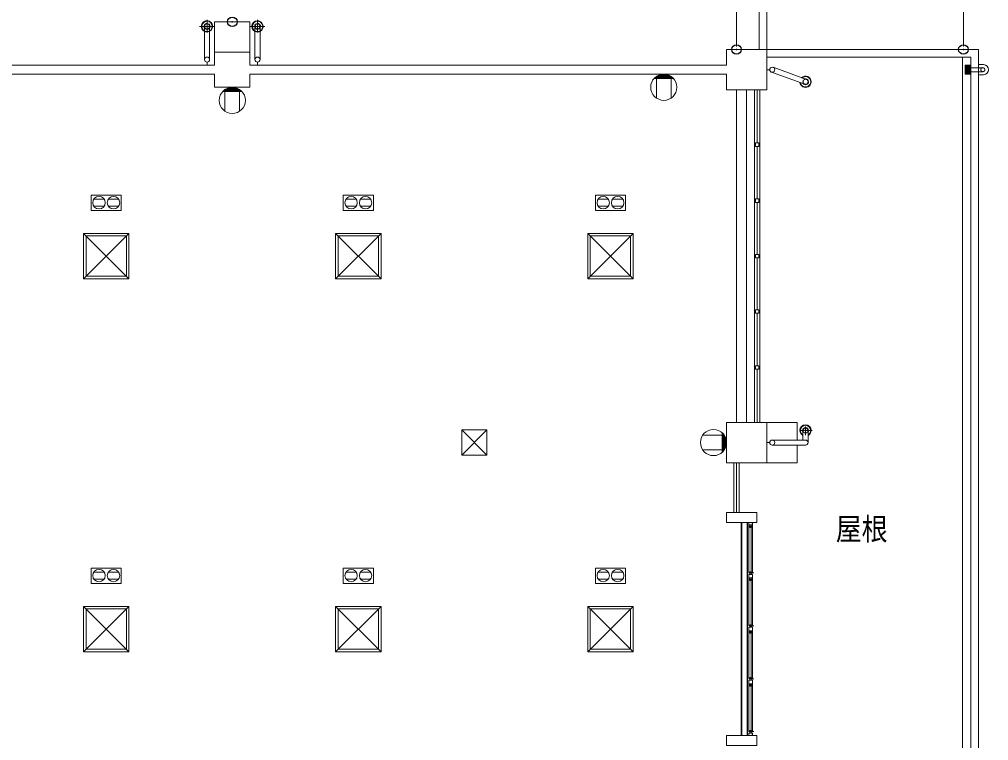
# Model space of a CAD drawing. Units: millimetres, scale not verified. Extents: x -18096 to 46307, y -19066 to 29624.
# Drawn here: x 14359 to 33582, y 7948 to 22261 of the extents above; entities that cross this region are included whole.
import ezdxf
from ezdxf.enums import TextEntityAlignment as Align

# ---------------------------------------------------------------- set-up
doc = ezdxf.new("R2010")
doc.units = ezdxf.units.MM
doc.header["$LTSCALE"] = 380
doc.header["$PDMODE"] = 32
doc.header["$PDSIZE"] = 190
for name, pattern in [('USER1', [1.693333, 0.846667, -0.846667]), ('USER2', [0.846667, 0.423333, -0.423333]), ('USER3', [6.773333, 5.503333, -0.423333, 0.423333, -0.423333])]:
    doc.linetypes.add(name, pattern=pattern)
for name, color, linetype, lineweight in [('0-1_C-7', 4, 'Continuous', 18), ('0-2_6-3', 1, 'Continuous', 18), ('0-3_C-2', 253, 'Continuous', 18), ('1-5_0-F', 8, 'Continuous', 18), ('1-6_0-C', 8, 'Continuous', 18), ('1-8_0-A', 8, 'Continuous', 18), ('1-9_0-9', 8, 'Continuous', 18), ('1-A_0-3', 8, 'Continuous', 18), ('2-0_6-8', 253, 'Continuous', 18), ('2-7_0-D', 8, 'USER2', 18), ('2-9_0-7', 8, 'Continuous', 18), ('2-A_0-4', 8, 'USER3', 18), ('3-0_KUTAI', 1, 'Continuous', 18)]:
    doc.layers.add(name, color=color, linetype=linetype, lineweight=lineweight)
doc.layers.add('1-F_Defpoints', color=5, linetype='Continuous')
doc.styles.add('ＭＳ ゴシック', font='')
doc.styles.get('ＭＳ ゴシック').set_extended_font_data('MS Gothic')

msp = doc.modelspace()

# ---------------------------------------------------------------- linework, layer by layer
at = {"layer": '0-1_C-7', "color": 253}
msp.add_line((23631.9, 14113.1), (23131.9, 13613.1), dxfattribs=at)
msp.add_lwpolyline([(23631.9, 13613.1), (23631.9, 14113.1), (23131.9, 14113.1)], dxfattribs=at)
msp.add_lwpolyline([(23131.9, 13613.1), (23631.9, 13613.1), (23131.9, 14113.1)], close=True, dxfattribs=at)
at = {"layer": '0-2_6-3'}
for p, q in [((27257.2, 21144.8), (27022.3, 21144.8)), ((27058.7, 21161), (27220.7, 21161)), ((26945.3, 21088.1), (27326, 21088.1)), ((27317.9, 21100.2), (26961.5, 21100.2)), ((27305.8, 21112.4), (26973.7, 21112.4)), ((26993.9, 21088.1), (26993.9, 20699.3)), ((27281.5, 21132.6), (26998, 21132.6)), ((27285.5, 21088.1), (27285.5, 20699.3)), ((18776.3, 20828.1), (18395.6, 20828.1)), ((18403.7, 20840.2), (18760.1, 20840.2)), ((18415.9, 20852.4), (18748, 20852.4)), ((18436.1, 20828.1), (18436.1, 20439.3)), ((18440.2, 20872.6), (18723.7, 20872.6)), ((18464.5, 20884.8), (18699.4, 20884.8)), ((18662.9, 20901), (18500.9, 20901)), ((18727.7, 20828.1), (18727.7, 20439.3)), ((28299.6, 14057.5), (28299.6, 13676.8)), ((28311.8, 13684.9), (28311.8, 14041.3)), ((28299.6, 14008.9), (27910.8, 14008.9)), ((28323.9, 13697.1), (28323.9, 14029.2)), ((28344.2, 13721.4), (28344.2, 14004.9)), ((28356.3, 13745.7), (28356.3, 13980.6)), ((28372.5, 13944.1), (28372.5, 13782.1)), ((28299.6, 13717.3), (27910.8, 13717.3))]:
    msp.add_line(p, q, dxfattribs=at)
for centre in [(27139.7, 20913.9), (18581.9, 20653.9), (28125.5, 13863.1)]:
    msp.add_circle(centre, 259.2, dxfattribs=at)
at = {"layer": '0-3_C-2'}
for p, q in [((16531.9, 17113.1), (15631.9, 18013.1)), ((21531.9, 17113.1), (20631.9, 18013.1)), ((26531.9, 17113.1), (25631.9, 18013.1)), ((16531.9, 9713.1), (15631.9, 10613.1)), ((21531.9, 9713.1), (20631.9, 10613.1)), ((26531.9, 9713.1), (25631.9, 10613.1))]:
    msp.add_line(p, q, dxfattribs=at)
for points in [[(16531.9, 17113.1), (16531.9, 18013.1), (15631.9, 18013.1), (15631.9, 17113.1)], [(16531.9, 18013.1), (15631.9, 17113.1), (16531.9, 17113.1)], [(21531.9, 17113.1), (21531.9, 18013.1), (20631.9, 18013.1), (20631.9, 17113.1)], [(21531.9, 18013.1), (20631.9, 17113.1), (21531.9, 17113.1)], [(26531.9, 17113.1), (26531.9, 18013.1), (25631.9, 18013.1), (25631.9, 17113.1)], [(26531.9, 18013.1), (25631.9, 17113.1), (26531.9, 17113.1)], [(16531.9, 9713.1), (16531.9, 10613.1), (15631.9, 10613.1), (15631.9, 9713.1)], [(16531.9, 10613.1), (15631.9, 9713.1), (16531.9, 9713.1)], [(21531.9, 9713.1), (21531.9, 10613.1), (20631.9, 10613.1), (20631.9, 9713.1)], [(21531.9, 10613.1), (20631.9, 9713.1), (21531.9, 9713.1)], [(26531.9, 9713.1), (26531.9, 10613.1), (25631.9, 10613.1), (25631.9, 9713.1)], [(26531.9, 10613.1), (25631.9, 9713.1), (26531.9, 9713.1)]]:
    msp.add_lwpolyline(points, dxfattribs=at)
for points in [[(16481.9, 17163.1), (16481.9, 17963.1), (15681.9, 17963.1), (15681.9, 17163.1)], [(21481.9, 17163.1), (21481.9, 17963.1), (20681.9, 17963.1), (20681.9, 17163.1)], [(26481.9, 17163.1), (26481.9, 17963.1), (25681.9, 17963.1), (25681.9, 17163.1)], [(16481.9, 9763.1), (16481.9, 10563.1), (15681.9, 10563.1), (15681.9, 9763.1)], [(21481.9, 9763.1), (21481.9, 10563.1), (20681.9, 10563.1), (20681.9, 9763.1)], [(26481.9, 9763.1), (26481.9, 10563.1), (25681.9, 10563.1), (25681.9, 9763.1)]]:
    msp.add_lwpolyline(points, close=True, dxfattribs=at)
at = {"layer": '1-5_0-F'}
for p, q in [((28685.9, 12278.1), (28685.9, 8048.1)), ((28792.9, 12278.1), (28792.9, 8048.1)), ((28801.9, 12278.1), (28801.9, 8048.1))]:
    msp.add_line(p, q, dxfattribs=at)
at = {"layer": '1-6_0-C'}
for p, q in [((28941.9, 14263.1), (28941.9, 20863.1)), ((29041.9, 14263.1), (29041.9, 20863.1)), ((28631.9, 12478.1), (28631.9, 13463.1)), ((28826.9, 12263.1), (28826.9, 12278.1)), ((28826.9, 12228.1), (28826.9, 11273.1)), ((28896.9, 12263.1), (28896.9, 12278.1)), ((28896.9, 12228.1), (28896.9, 11273.1)), ((28826.9, 11178.1), (28826.9, 10223.1)), ((28896.9, 11178.1), (28896.9, 10223.1)), ((28826.9, 10128.1), (28826.9, 9173.1)), ((28896.9, 10128.1), (28896.9, 9173.1)), ((28826.9, 9078.1), (28826.9, 8123.1)), ((28896.9, 9078.1), (28896.9, 8123.1)), ((28826.9, 8063.1), (28826.9, 8048.1)), ((28896.9, 8063.1), (28896.9, 8048.1))]:
    msp.add_line(p, q, dxfattribs=at)
at = {"layer": '1-8_0-A'}
for p, q in [((18031.9, 21462), (18031.9, 22125)), ((18131.9, 21462), (18131.9, 22121.5)), ((19031.9, 21462), (19031.9, 22121.5)), ((19131.9, 21462), (19131.9, 22125)), ((29937.9, 20974.4), (29275.2, 21216.1)), ((29970.3, 21069.2), (29307.8, 21310.7)), ((28781.9, 14263.1), (28781.9, 20863.1)), ((29900.4, 14103), (29900.4, 13913.1)), ((30000.4, 14103), (30000.4, 13863.1)), ((29290.8, 13913.1), (29950.4, 13913.1)), ((29290.8, 13813.1), (29953.8, 13813.1))]:
    msp.add_line(p, q, dxfattribs=at)
for centre, start, end in [((18081.9, 22121.5), 0, 180), ((19081.9, 22121.5), 0, 180), ((29950.4, 13863.1), 270, 90)]:
    msp.add_arc(centre, 50, start, end, dxfattribs=at)
at = {"layer": '1-9_0-9'}
for p, q in [((29181.9, 21663.1), (29181.9, 26063.1)), ((29031.9, 25913.1), (29031.9, 21663.1)), ((33381.9, 21663.1), (29181.9, 21663.1)), ((33381.9, 6063.1), (33381.9, 21663.1)), ((18081.9, 21413.1), (18081.9, 21353.1)), ((19081.9, 21413.1), (19081.9, 21353.1)), ((33231.9, 21513.1), (29181.9, 21513.1)), ((33066.9, 6213.1), (33066.9, 21513.1)), ((33231.9, 21353.1), (33116.9, 21353.1)), ((33116.9, 21353.1), (33116.9, 21173.1)), ((33231.9, 6213.1), (33231.9, 21513.1)), ((33381.9, 21363.1), (33481.9, 21363.1)), ((29241.9, 21263.1), (29181.9, 21263.1)), ((33231.9, 21173.1), (33116.9, 21173.1)), ((33231.9, 21336.6), (33133.4, 21336.6)), ((33133.4, 21336.6), (33133.4, 21189.6)), ((33231.9, 21189.6), (33133.4, 21189.6)), ((33381.9, 21163.1), (33481.9, 21163.1)), ((28991.9, 19808.1), (28991.9, 20863.1)), ((29026.9, 19808.1), (28956.9, 19808.1)), ((28956.9, 19738.1), (28956.9, 19808.1)), ((29026.9, 19738.1), (29026.9, 19808.1)), ((29026.9, 19738.1), (28956.9, 19738.1)), ((28991.9, 18698.1), (28991.9, 19738.1)), ((29026.9, 18698.1), (28956.9, 18698.1)), ((28956.9, 18628.1), (28956.9, 18698.1)), ((29026.9, 18628.1), (29026.9, 18698.1)), ((29026.9, 18628.1), (28956.9, 18628.1)), ((28991.9, 17598.1), (28991.9, 18628.1)), ((29026.9, 17598.1), (28956.9, 17598.1)), ((28956.9, 17528.1), (28956.9, 17598.1)), ((29026.9, 17528.1), (28956.9, 17528.1)), ((28991.9, 16498.1), (28991.9, 17528.1)), ((29026.9, 17528.1), (29026.9, 17598.1)), ((29026.9, 16498.1), (28956.9, 16498.1)), ((28956.9, 16428.1), (28956.9, 16498.1)), ((29026.9, 16428.1), (28956.9, 16428.1)), ((28991.9, 15388.1), (28991.9, 16428.1)), ((29026.9, 16428.1), (29026.9, 16498.1)), ((29026.9, 15388.1), (28956.9, 15388.1)), ((28956.9, 15318.1), (28956.9, 15388.1)), ((29026.9, 15318.1), (29026.9, 15388.1)), ((29026.9, 15318.1), (28956.9, 15318.1)), ((28991.9, 14263.1), (28991.9, 15318.1)), ((29241.9, 13863.1), (29181.9, 13863.1)), ((28581.9, 12478.1), (28581.9, 13463.1)), ((28826.9, 12263.1), (28835.9, 12263.1)), ((28826.9, 12228.1), (28826.9, 12263.1)), ((28896.9, 12228.1), (28826.9, 12228.1)), ((28844.6, 12228.1), (28844.6, 12203.1)), ((28847.8, 12204.1), (28847.8, 12178.1)), ((28885.8, 12204.1), (28847.8, 12204.1)), ((28863.8, 12178.1), (28847.8, 12178.1)), ((28863.8, 12204.1), (28863.8, 12178.1)), ((28874.8, 12199.1), (28874.8, 11277.1)), ((28885.8, 12223.1), (28885.8, 12178.1)), ((28887.9, 12263.1), (28896.9, 12263.1)), ((28896.9, 12263.1), (28896.9, 12228.1)), ((28896.9, 11248.1), (28826.9, 11248.1)), ((28826.9, 11248.1), (28826.9, 11178.1)), ((28826.9, 11178.1), (28896.9, 11178.1)), ((28844.6, 11248.1), (28844.6, 11273.1)), ((28844.6, 11178.1), (28844.6, 11153.1)), ((28847.8, 11272.1), (28847.8, 11298.1)), ((28863.8, 11298.1), (28847.8, 11298.1)), ((28885.8, 11272.1), (28847.8, 11272.1)), ((28847.8, 11154.1), (28847.8, 11128.1)), ((28885.8, 11154.1), (28847.8, 11154.1)), ((28863.8, 11272.1), (28863.8, 11298.1)), ((28863.8, 11154.1), (28863.8, 11128.1)), ((28874.8, 11149.1), (28874.8, 10227.1)), ((28885.8, 11253.1), (28885.8, 11298.1)), ((28885.8, 11173.1), (28885.8, 11128.1)), ((28896.9, 11178.1), (28896.9, 11248.1)), ((28863.8, 11128.1), (28847.8, 11128.1)), ((28896.9, 10198.1), (28826.9, 10198.1)), ((28826.9, 10198.1), (28826.9, 10128.1)), ((28844.6, 10198.1), (28844.6, 10223.1)), ((28847.8, 10222.1), (28847.8, 10248.1)), ((28863.8, 10248.1), (28847.8, 10248.1)), ((28885.8, 10222.1), (28847.8, 10222.1)), ((28863.8, 10222.1), (28863.8, 10248.1)), ((28885.8, 10203.1), (28885.8, 10248.1)), ((28896.9, 10128.1), (28896.9, 10198.1)), ((28826.9, 10128.1), (28896.9, 10128.1)), ((28844.6, 10128.1), (28844.6, 10103.1)), ((28847.8, 10104.1), (28847.8, 10078.1)), ((28885.8, 10104.1), (28847.8, 10104.1)), ((28863.8, 10078.1), (28847.8, 10078.1)), ((28863.8, 10104.1), (28863.8, 10078.1)), ((28874.8, 10099.1), (28874.8, 9177.1)), ((28885.8, 10123.1), (28885.8, 10078.1)), ((28896.9, 9148.1), (28826.9, 9148.1)), ((28826.9, 9148.1), (28826.9, 9078.1)), ((28826.9, 9078.1), (28896.9, 9078.1)), ((28844.6, 9148.1), (28844.6, 9173.1)), ((28844.6, 9078.1), (28844.6, 9053.1)), ((28847.8, 9172.1), (28847.8, 9198.1)), ((28863.8, 9198.1), (28847.8, 9198.1)), ((28885.8, 9172.1), (28847.8, 9172.1)), ((28847.8, 9054.1), (28847.8, 9028.1)), ((28885.8, 9054.1), (28847.8, 9054.1)), ((28863.8, 9172.1), (28863.8, 9198.1)), ((28863.8, 9054.1), (28863.8, 9028.1)), ((28874.8, 9049.1), (28874.8, 8127.1)), ((28885.8, 9153.1), (28885.8, 9198.1)), ((28885.8, 9073.1), (28885.8, 9028.1)), ((28896.9, 9078.1), (28896.9, 9148.1)), ((28863.8, 9028.1), (28847.8, 9028.1)), ((28896.9, 8098.1), (28826.9, 8098.1)), ((28826.9, 8098.1), (28826.9, 8063.1)), ((28844.6, 8098.1), (28844.6, 8123.1)), ((28847.8, 8122.1), (28847.8, 8148.1)), ((28863.8, 8148.1), (28847.8, 8148.1)), ((28885.8, 8122.1), (28847.8, 8122.1)), ((28863.8, 8122.1), (28863.8, 8148.1)), ((28885.8, 8103.1), (28885.8, 8148.1)), ((28896.9, 8063.1), (28896.9, 8098.1)), ((28826.9, 8063.1), (28835.9, 8063.1)), ((28887.9, 8063.1), (28896.9, 8063.1))]:
    msp.add_line(p, q, dxfattribs=at)
at = {"layer": '1-9_0-9', "linetype": 'USER1'}
for p, q in [((33460.4, 21303), (33231.9, 21303)), ((33460.4, 21223.2), (33231.9, 21223.2))]:
    msp.add_line(p, q, dxfattribs=at)
at = {"layer": '1-9_0-9'}
for centre in [(18081.9, 22121.5), (19081.9, 22121.5), (18081.9, 21463.1), (19081.9, 21463.1), (29291.9, 21263.1), (29291.9, 13863.1)]:
    msp.add_circle(centre, 50, dxfattribs=at)
at = {"layer": '1-9_0-9', "linetype": 'USER1'}
msp.add_circle((33466.9, 21263.1), 40, dxfattribs=at)
at = {"layer": '1-9_0-9'}
for centre, radius, start, end in [((18081.9, 22121.5), 112.5, 90, 206.38779), ((18081.9, 22121.5), 102.5, 90, 209.1964), ((18081.9, 22121.5), 59, 90, 237.9362), ((18081.9, 22121.5), 112.5, 270, 90), ((18081.9, 22121.5), 102.5, 270, 90), ((18081.9, 22121.5), 59, 270, 90), ((19081.9, 22121.5), 112.5, 90, 270), ((19081.9, 22121.5), 102.5, 90, 270), ((19081.9, 22121.5), 59, 90, 270), ((19081.9, 22121.5), 112.5, 333.61221, 90), ((19081.9, 22121.5), 102.5, 330.8036, 90), ((19081.9, 22121.5), 59, 302.0638, 90), ((18081.9, 22121.5), 112.5, 206.38779, 270), ((18081.9, 22121.5), 102.5, 209.1964, 270), ((18081.9, 22121.5), 59, 237.9362, 270), ((19081.9, 22121.5), 112.5, 270, 333.61221), ((19081.9, 22121.5), 59, 270, 302.0638), ((19081.9, 22121.5), 102.5, 270, 330.8036), ((33481.9, 21263.1), 100, 270, 90), ((29950.4, 21023.2), 112.5, 186.38742, 296.3878), ((29950.4, 21023.2), 102.5, 189.19998, 296.3878), ((29950.4, 21023.2), 112.5, 0, 133.5482), ((29950.4, 21023.2), 102.5, 0, 133.5482), ((29950.4, 21023.2), 59, 218.0056, 0), ((29950.4, 21023.2), 50, 255.69162, 0), ((29950.4, 21023.2), 59, 0, 101.92659), ((29950.4, 21023.2), 50, 0, 66.60201), ((29950.4, 21023.2), 102.5, 296.3878, 0), ((29950.4, 21023.2), 112.5, 296.3878, 0), ((29950.4, 14103), 112.5, 0, 180), ((29950.4, 14103), 112.5, 180, 243.61221), ((29950.4, 14103), 102.5, 0, 180), ((29950.4, 14103), 102.5, 180, 240.8036), ((29950.4, 14103), 59, 0, 180), ((29950.4, 14103), 59, 180, 212.0638), ((29950.4, 14103), 50, 0, 180), ((29950.4, 14103), 112.5, 296.3878, 0), ((29950.4, 14103), 59, 327.93622, 0), ((29950.4, 14103), 102.5, 299.19641, 0)]:
    msp.add_arc(centre, radius, start, end, dxfattribs=at)
at = {"layer": '1-9_0-9', "linetype": 'USER1'}
for centre, start, end in [((29950.4, 21023.2), 66.85071, 255.69162), ((29950.4, 14103), 180, 0)]:
    msp.add_arc(centre, 50, start, end, dxfattribs=at)
at = {"layer": '1-A_0-3'}
for p, q in [((18231.9, 21613.1), (18231.9, 21353.1)), ((18931.9, 21613.1), (18231.9, 21613.1)), ((18931.9, 21353.1), (18931.9, 21613.1)), ((28381.9, 21663.1), (28381.9, 21353.1)), ((28381.9, 21663.1), (29181.9, 21663.1)), ((29181.9, 20863.1), (29181.9, 21663.1)), ((8931.9, 21353.1), (18231.9, 21353.1)), ((18931.9, 21353.1), (28381.9, 21353.1)), ((29181.9, 13463.1), (29181.9, 14263.1)), ((29181.9, 14263.1), (29181.9, 13463.1)), ((29181.9, 14263.1), (29781.9, 14263.1)), ((29781.9, 13913.1), (29781.9, 14263.1)), ((29781.9, 13463.1), (29781.9, 13813.1)), ((29181.9, 13463.1), (29781.9, 13463.1)), ((28981.9, 12278.1), (28981.9, 12478.1)), ((28981.9, 7848.1), (28981.9, 8048.1))]:
    msp.add_line(p, q, dxfattribs=at)
at = {"layer": '1-A_0-3', "color": 7}
for p, q in [((8931.9, 21173.1), (18231.9, 21173.1)), ((18231.9, 21173.1), (18231.9, 20913.1)), ((18931.9, 20913.1), (18931.9, 21173.1)), ((18931.9, 21173.1), (28381.9, 21173.1)), ((28381.9, 21173.1), (28381.9, 20863.1)), ((18231.9, 20913.1), (18931.9, 20913.1)), ((28381.9, 20863.1), (29181.9, 20863.1)), ((28581.9, 14263.1), (28581.9, 20863.1)), ((29181.9, 13463.1), (28381.9, 13463.1)), ((28531.9, 12478.1), (28531.9, 13463.1)), ((28981.9, 12478.1), (28381.9, 12478.1)), ((28381.9, 12278.1), (28381.9, 12478.1)), ((28981.9, 12278.1), (28381.9, 12278.1)), ((28676.9, 12278.1), (28676.9, 8048.1)), ((28981.9, 8048.1), (28381.9, 8048.1))]:
    msp.add_line(p, q, dxfattribs=at)
at = {"layer": '1-A_0-3'}
for points in [[(18931.9, 21613.1), (18231.9, 21613.1), (18231.9, 22213.1)], [(18931.9, 21613.1), (18931.9, 22213.1), (18231.9, 22213.1)]]:
    msp.add_lwpolyline(points, dxfattribs=at)
at = {"layer": '1-A_0-3', "color": 7}
for points in [[(29181.9, 14263.1), (28381.9, 14263.1), (28381.9, 13463.1)], [(28981.9, 7848.1), (28381.9, 7848.1), (28381.9, 8048.1)]]:
    msp.add_lwpolyline(points, dxfattribs=at)
at = {"layer": '1-F_Defpoints'}
for p in [(18581.9, 22213.1), (28581.9, 21663.1), (33081.9, 21663.1)]:
    msp.add_point(p, dxfattribs=at)
at = {"layer": '2-0_6-8'}
for p, q in [((16040.7, 18692.3), (15837.1, 18692.3)), ((16327.2, 18692.3), (16123.6, 18692.3)), ((21040.7, 18692.3), (20837.1, 18692.3)), ((21327.2, 18692.3), (21123.6, 18692.3)), ((26040.7, 18692.3), (25837.1, 18692.3)), ((26327.2, 18692.3), (26123.6, 18692.3)), ((16040.7, 18553.9), (15837.1, 18553.9)), ((16327.2, 18553.9), (16123.6, 18553.9)), ((21040.7, 18553.9), (20837.1, 18553.9)), ((21327.2, 18553.9), (21123.6, 18553.9)), ((26040.7, 18553.9), (25837.1, 18553.9)), ((26327.2, 18553.9), (26123.6, 18553.9)), ((16040.7, 11292.3), (15837.1, 11292.3)), ((16040.7, 11153.9), (15837.1, 11153.9)), ((16327.2, 11292.3), (16123.6, 11292.3)), ((16327.2, 11153.9), (16123.6, 11153.9)), ((21040.7, 11292.3), (20837.1, 11292.3)), ((21040.7, 11153.9), (20837.1, 11153.9)), ((21327.2, 11292.3), (21123.6, 11292.3)), ((21327.2, 11153.9), (21123.6, 11153.9)), ((26040.7, 11292.3), (25837.1, 11292.3)), ((26040.7, 11153.9), (25837.1, 11153.9)), ((26327.2, 11292.3), (26123.6, 11292.3)), ((26327.2, 11153.9), (26123.6, 11153.9))]:
    msp.add_line(p, q, dxfattribs=at)
for points in [[(15783.5, 18467.6), (15783.5, 18769.5), (16380.7, 18769.5), (16380.7, 18467.6)], [(20783.5, 18467.6), (20783.5, 18769.5), (21380.7, 18769.5), (21380.7, 18467.6)], [(25783.5, 18467.6), (25783.5, 18769.5), (26380.7, 18769.5), (26380.7, 18467.6)], [(15783.5, 11067.6), (15783.5, 11369.5), (16380.7, 11369.5), (16380.7, 11067.6)], [(20783.5, 11067.6), (20783.5, 11369.5), (21380.7, 11369.5), (21380.7, 11067.6)], [(25783.5, 11067.6), (25783.5, 11369.5), (26380.7, 11369.5), (26380.7, 11067.6)]]:
    msp.add_lwpolyline(points, close=True, dxfattribs=at)
for centre in [(15938.8, 18623.1), (16225.3, 18623.1), (20938.8, 18623.1), (21225.3, 18623.1), (25938.8, 18623.1), (26225.3, 18623.1), (15938.8, 11223.1), (16225.3, 11223.1), (20938.8, 11223.1), (21225.3, 11223.1), (25938.8, 11223.1), (26225.3, 11223.1)]:
    msp.add_circle(centre, 123, dxfattribs=at)
at = {"layer": '2-7_0-D'}
for p, q in [((28874.8, 11277.1), (28923.2, 11277.1)), ((28874.8, 10227.1), (28923.2, 10227.1)), ((28874.8, 9177.1), (28923.2, 9177.1)), ((28874.8, 8127.1), (28923.2, 8127.1))]:
    msp.add_line(p, q, dxfattribs=at)
at = {"layer": '2-A_0-4'}
for p, q in [((18218, 22121.5), (17934.5, 22121.5)), ((18081.9, 22003.5), (18081.9, 22252.8)), ((18945.8, 22121.5), (19229.3, 22121.5)), ((19081.9, 22003.5), (19081.9, 22252.8)), ((33231.9, 21321.9), (33133.4, 21321.9)), ((33231.9, 21307.2), (33133.4, 21307.2)), ((33231.9, 21292.5), (33133.4, 21292.5)), ((33231.9, 21277.8), (33133.4, 21277.8)), ((33231.9, 21263.1), (33133.4, 21263.1)), ((33231.9, 21248.4), (33133.4, 21248.4)), ((33231.9, 21233.7), (33133.4, 21233.7)), ((33231.9, 21219), (33133.4, 21219)), ((33231.9, 21204.3), (33133.4, 21204.3)), ((29832.3, 14103), (30081.7, 14103)), ((29950.4, 14180.2), (29950.4, 14008.4))]:
    msp.add_line(p, q, dxfattribs=at)
at = {"layer": '3-0_KUTAI'}
for p, q in [((28581.9, 21723.1), (28581.9, 23545.7)), ((33081.9, 21723.1), (33081.9, 23545.7))]:
    msp.add_line(p, q, dxfattribs=at)

# ---------------------------------------------------------------- texts
at = {"layer": '2-9_0-7', "style": 'ＭＳ ゴシック', "width": 0.85}
msp.add_text('屋根', height=443, dxfattribs=at).set_placement((30549.8, 11794.3), align=Align.BOTTOM_LEFT)

doc.saveas('drawing.dxf')
